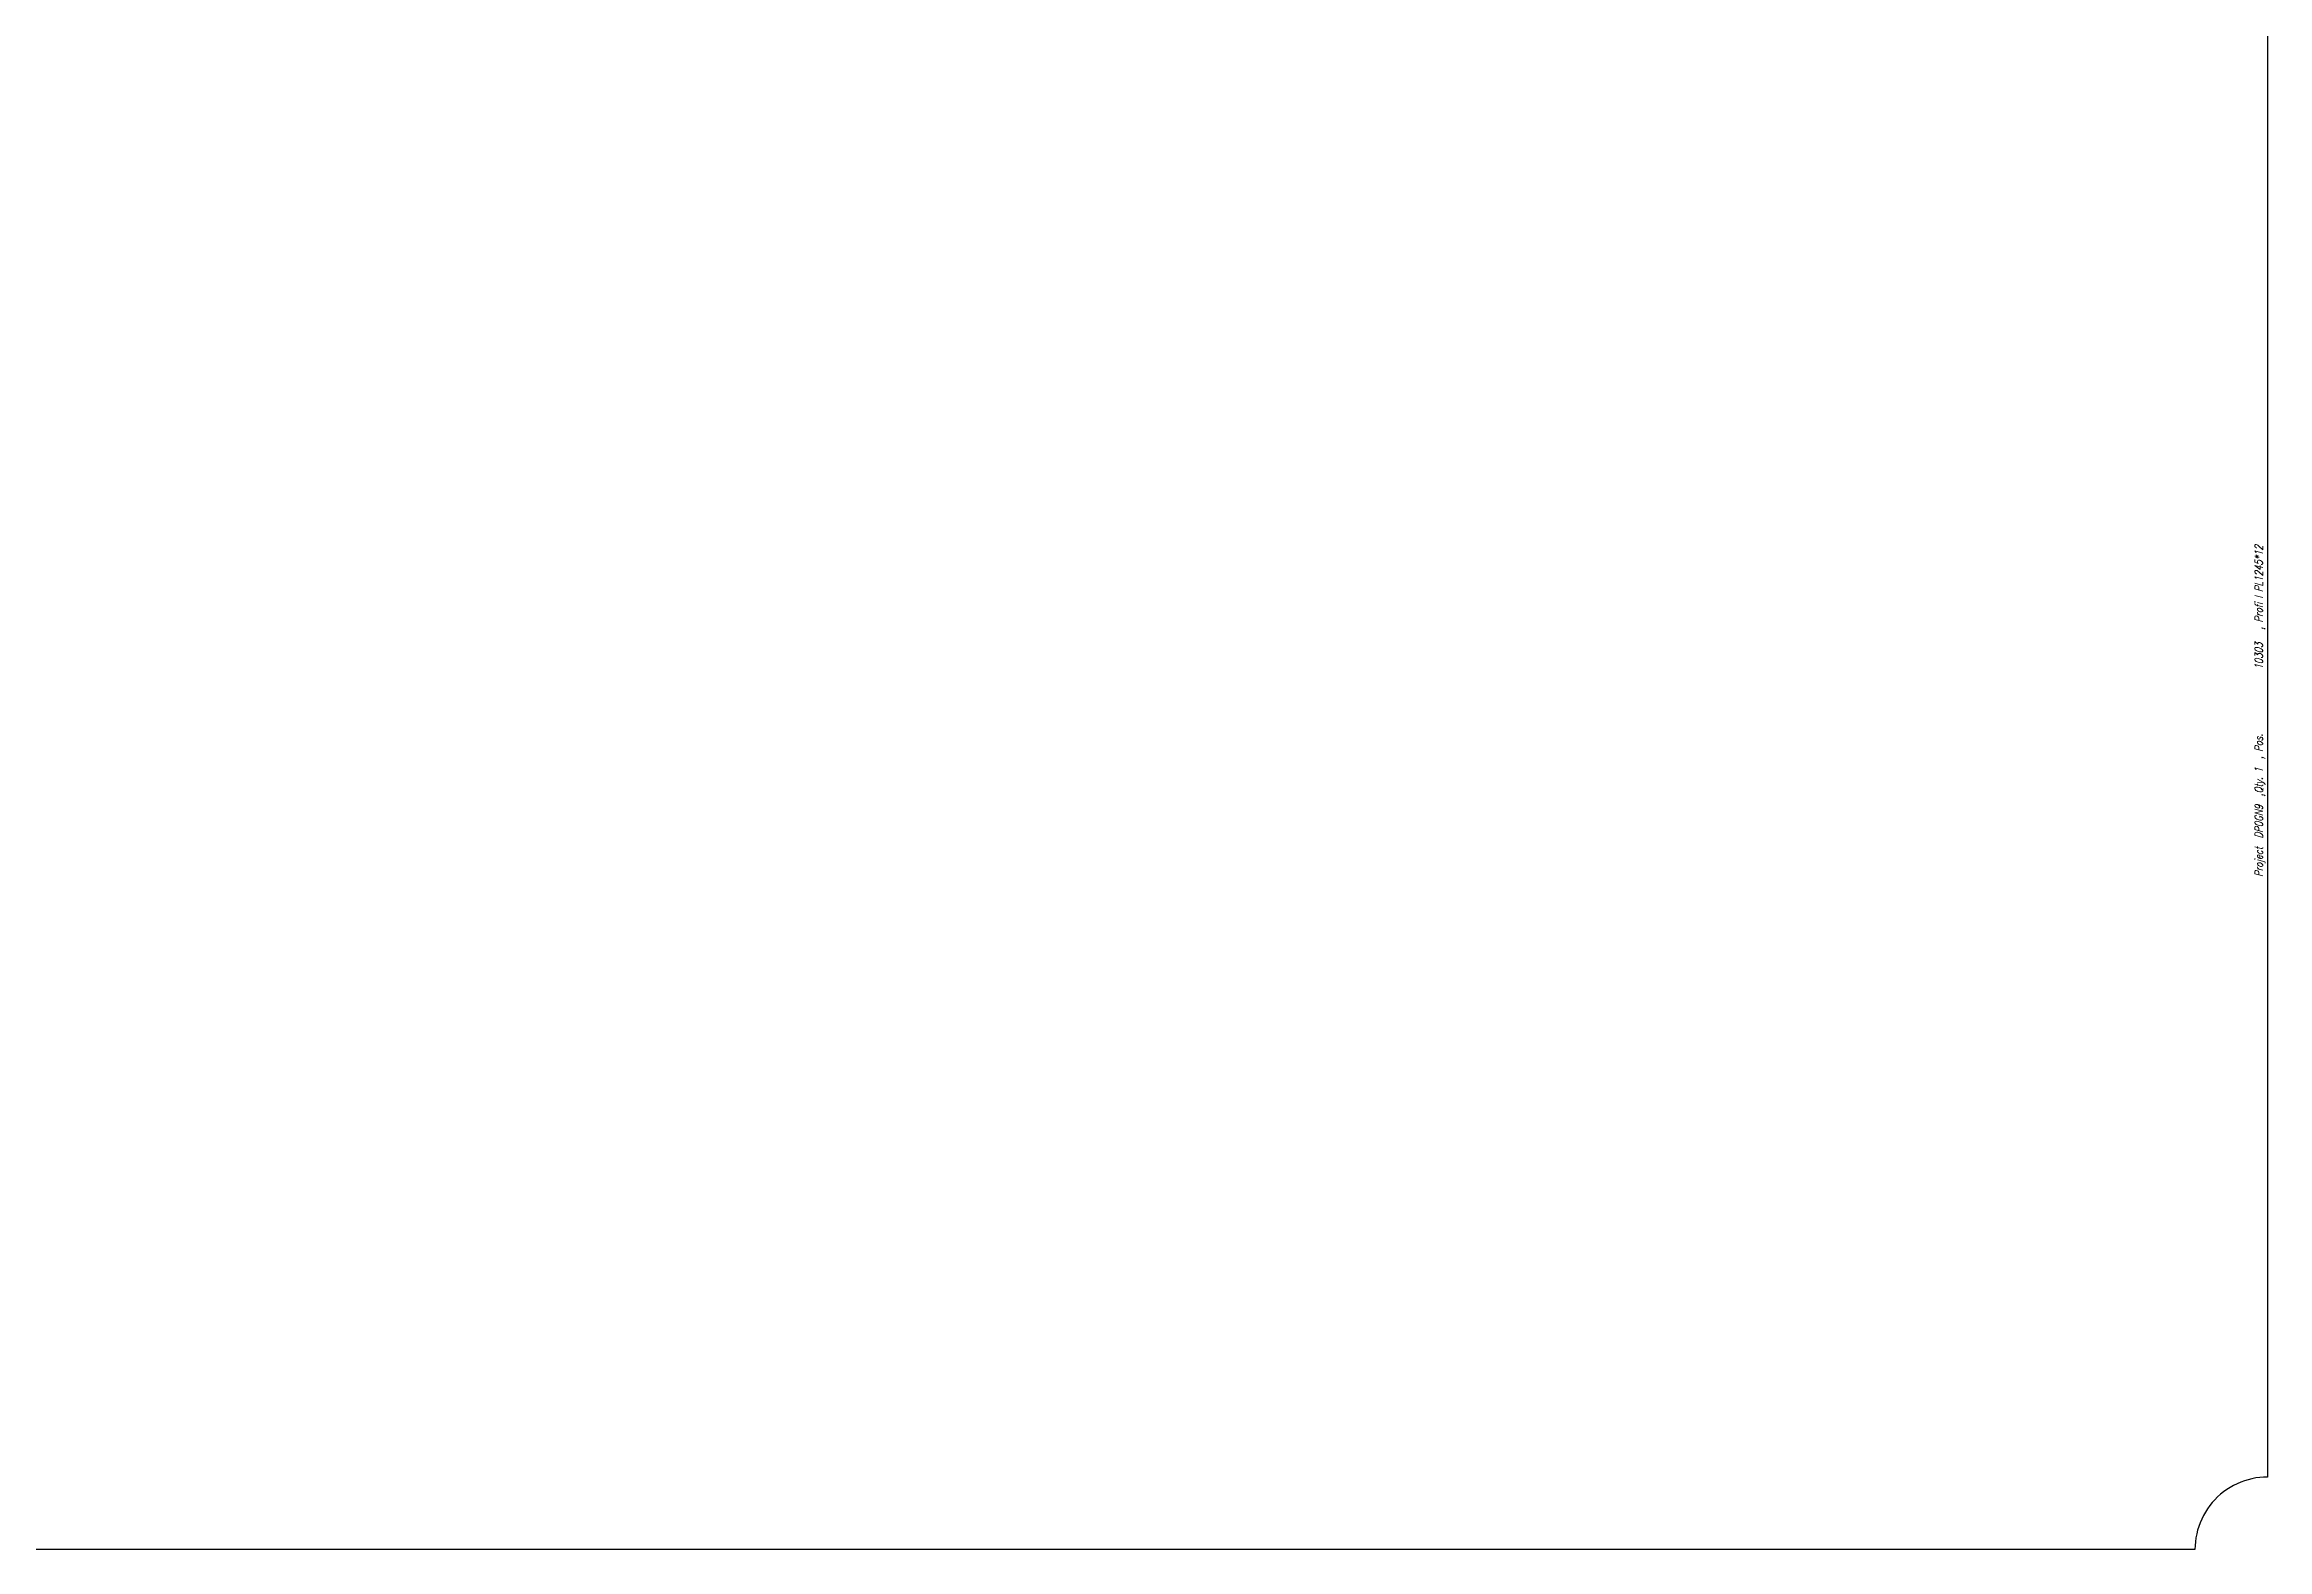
# Model space of a CAD drawing. Extents: x 0 to 14948, y -623 to 623.
# Drawn here: x 14014 to 14933, y -623 to 0 of the extents above; entities that cross this region are included whole.
import ezdxf

# ---------------------------------------------------------------- set-up
doc = ezdxf.new("R2010")
doc.units = 0
doc.header["$LTSCALE"] = 10
doc.header["$MEASUREMENT"] = 0
doc.layers.add('TEILE', color=7, linetype='CONTINUOUS')
doc.layers.add('UNTERSCHRIFT', color=7, linetype='CONTINUOUS')
doc.styles.get("Standard").update_dxf_attribs({"font": 'ROMANS'})

msp = doc.modelspace()

# ---------------------------------------------------------------- linework, layer by layer
at = {"layer": 'TEILE', "color": 2}
for p, q in [((14932.989258, 62.500271), (14933, -592.5)), ((14917.53418, -596.794312), (14916.164063, -597.669373)), ((14918.947266, -595.99469), (14917.53418, -596.794312)), ((14920.404297, -595.272766), (14918.947266, -595.99469)), ((14921.895508, -594.630737), (14920.404297, -595.272766)), ((14923.421875, -594.070496), (14921.895508, -594.630737)), ((14924.974609, -593.593567), (14923.421875, -594.070496)), ((14926.551758, -593.201416), (14924.974609, -593.593567)), ((14928.146484, -592.895264), (14926.551758, -593.201416)), ((14929.756836, -592.675903), (14928.146484, -592.895264)), ((14931.375977, -592.544067), (14929.756836, -592.675903)), ((14933, -592.5), (14931.375977, -592.544067)), ((14908.169922, -605.664429), (14907.294922, -607.033447)), ((14909.117188, -604.344849), (14908.169922, -605.664429)), ((14910.135742, -603.078491), (14909.117188, -604.344849)), ((14911.220703, -601.869019), (14910.135742, -603.078491)), ((14912.369141, -600.720154), (14911.220703, -601.869019)), ((14913.579102, -599.635193), (14912.369141, -600.720154)), ((14914.844727, -598.617249), (14913.579102, -599.635193)), ((14916.164063, -597.669373), (14914.844727, -598.617249)), ((14904.09375, -614.474243), (14903.702148, -616.050964)), ((14904.570313, -612.921021), (14904.09375, -614.474243)), ((14905.130859, -611.395935), (14904.570313, -612.921021)), ((14905.772461, -609.903381), (14905.130859, -611.395935)), ((14906.495117, -608.447815), (14905.772461, -609.903381)), ((14907.294922, -607.033447), (14906.495117, -608.447815)), ((14903, -622.5), (44.999691, -622.5)), ((14903.044922, -620.875916), (14903, -622.500061)), ((14903, -622.500061), (14903, -622.5)), ((14903.175781, -619.25647), (14903.044922, -620.875916)), ((14903.396484, -617.646606), (14903.175781, -619.25647)), ((14903.702148, -616.050964), (14903.396484, -617.646606))]:
    msp.add_line(p, q, dxfattribs=at)

# ---------------------------------------------------------------- texts
at = {"layer": 'UNTERSCHRIFT', "color": 2, "oblique": 15, "width": 0.8}
for s, p in [('  , Profi l PL1245*12', (14930.995117, -245.499893)), ('10303', (14930.995117, -258.499878)), ('Project  DP0GN9  ,Qty. 1  , Pos. ', (14930.996094, -344.299896))]:
    msp.add_text(s, height=3.25, rotation=90, dxfattribs=at).set_placement(p)

doc.saveas('drawing.dxf')
